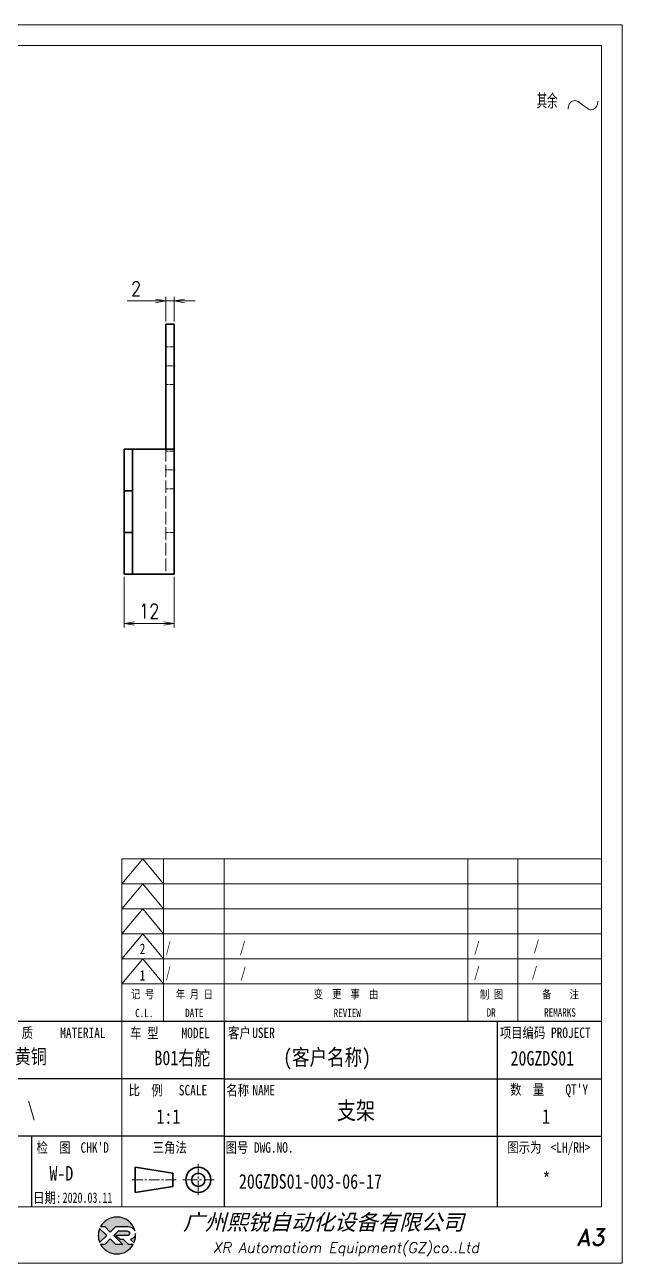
# Model space of a CAD drawing. Header units: inches. Extents: x 269 to 10986, y 1043 to 4337.
# Drawn here: x 9585.1 to 9728.4, y 2402.5 to 2699.5 of the extents above; entities that cross this region are included whole.
import ezdxf
from ezdxf.enums import TextEntityAlignment as Align

# ---------------------------------------------------------------- set-up
doc = ezdxf.new("R2010")
doc.units = ezdxf.units.IN
doc.header["$MEASUREMENT"] = 0
for name, pattern in [('AM_ISO02W050x2', [3.75, 3, -0.75]), ('AM_ISO08W050x2', [9, 6, -0.75, 1.5, -0.75]), ('CENTER', [2, 1.25, -0.25, 0.25, -0.25]), ('DOT2', [0.125, 0, -0.125])]:
    doc.linetypes.add(name, pattern=pattern)
for name, color, linetype in [('DIM', 3, 'Continuous'), ('layer 1', 7, 'Continuous'), ('图\\M+19E79\\M+195B6\\M+18E9A', 7, 'Continuous'), ('图号', 7, 'Continuous'), ('图名', 7, 'Continuous'), ('数量', 7, 'Continuous'), ('材质', 7, 'Continuous'), ('表面处理', 7, 'Continuous'), ('车型', 7, 'Continuous')]:
    doc.layers.add(name, color=color, linetype=linetype)
for name, color, linetype, lineweight in [('中心线', 2, 'AM_ISO08W050x2', 18), ('图框', 7, 'Continuous', 18), ('标注线', 3, 'Continuous', 18), ('粗实线', 7, 'Continuous', 35), ('虚线', 1, 'AM_ISO02W050x2', 18)]:
    doc.layers.add(name, color=color, linetype=linetype, lineweight=lineweight)
doc.layers.add('打印', color=7, linetype='Continuous', lineweight=15, plot=False)
doc.layers.add('打印-禁用', color=7, linetype='Continuous', lineweight=15, plot=False)
doc.styles.add('DIM', font='romans.shx', dxfattribs={"width": 0.8, "bigfont": 'bigfont.shx'})
doc.styles.add('STYLE1', font='')
doc.styles.add('国标', font='simfang.ttf', dxfattribs={"width": 0.8})
doc.styles.add('机械长仿宋', font='gbenor.shx', dxfattribs={"height": 1, "bigfont": 'gbcbig.shx'})
doc.styles.add('标题\\M+18E9A', font='romand.shx', dxfattribs={"oblique": 10, "bigfont": 'bigfont.shx'})
doc.styles.get('STYLE1').set_extended_font_data('SimSun')
doc.dimstyles.new('XR 1-1$0', dxfattribs={"dimtxt": 3.5, "dimasz": 2.5, "dimexe": 1, "dimexo": 0.625, "dimgap": 1.2, "dimtad": 1, "dimzin": 9, "dimdsep": 46, "dimtxsty": 'DIM', "dimblk": 'OPEN', "dimcen": 0, "dimclrd": 8, "dimclre": 8, "dimclrt": 2, "dimazin": 2, "dimtfac": 0.5, "dimtmove": 0, "dimatfit": 3, "dimldrblk": 'OPEN', "dimfxl": 0, "dimtolj": 2, "dimlwd": 18, "dimlwe": 18, "dimarcsym": 0})

# ---------------------------------------------------------------- blocks, each defined once
blk = doc.blocks.new('XR')
at = {"true_color": 0xfc8000}
h = blk.add_hatch(color=30, dxfattribs=at)
h.set_gradient(color1=(252, 128, 0), rotation=240, one_color=1, tint=1, name='INVCURVED')
edge = h.paths.add_edge_path()
edge.add_spline(control_points=[(-434.18, -5928.47), (-433.9, -5928.74), (-433.63, -5929.01), (-433.63, -5929.01), (-433.63, -5929.01), (-433.63, -5929.01), (-433.36, -5928.74), (-433.09, -5928.47)], knot_values=[0.5625, 0.5625, 0.5625, 0.5625, 0.625, 0.625, 0.625, 0.625, 0.6875, 0.6875, 0.6875, 0.6875], degree=3, periodic=0)
edge.add_spline(control_points=[(-433.09, -5928.47), (-432.82, -5928.2), (-432.54, -5927.93), (-432.54, -5927.93), (-432.54, -5927.93), (-432.54, -5927.93), (-432.04, -5927.93), (-431.53, -5927.93)], knot_values=[0.4375, 0.4375, 0.4375, 0.4375, 0.5, 0.5, 0.5, 0.5, 0.5625, 0.5625, 0.5625, 0.5625], degree=3, periodic=0)
edge.add_spline(control_points=[(-431.53, -5927.93), (-431.03, -5927.93), (-430.52, -5927.93), (-430.52, -5927.93), (-430.52, -5927.93), (-430, -5927.93), (-429.43, -5927.96), (-429.01, -5928.33)], knot_values=[0.25, 0.25, 0.25, 0.25, 0.3125, 0.3125, 0.3125, 0.3125, 0.4375, 0.4375, 0.4375, 0.4375], degree=3, periodic=0)
edge.add_spline(control_points=[(-429.01, -5928.33), (-428.88, -5928.44), (-428.78, -5928.59), (-428.71, -5928.75)], knot_values=[0.125, 0.125, 0.125, 0.125, 0.25, 0.25, 0.25, 0.25], degree=3, periodic=0)
edge.add_spline(control_points=[(-428.71, -5928.75), (-429.13, -5927.18), (-430.58, -5926.02), (-432.31, -5926.02)], knot_values=[0, 0, 0, 0, 0.125, 0.125, 0.125, 0.125], degree=3, periodic=0)
edge.add_spline(control_points=[(-432.31, -5926.02), (-433.72, -5926.02), (-434.94, -5926.79), (-435.58, -5927.93)], knot_values=[0.875, 0.875, 0.875, 0.875, 1, 1, 1, 1], degree=3, periodic=0)
edge.add_spline(control_points=[(-435.58, -5927.93), (-435.58, -5927.93), (-434.72, -5927.93), (-434.72, -5927.93), (-434.72, -5927.93), (-434.72, -5927.93), (-434.45, -5928.2), (-434.18, -5928.47)], knot_values=[0.6875, 0.6875, 0.6875, 0.6875, 0.8125, 0.8125, 0.8125, 0.8125, 0.875, 0.875, 0.875, 0.875], degree=3, periodic=0)
edge = h.paths.add_edge_path()
edge.add_spline(control_points=[(-434.79, -5929.26), (-435.04, -5929.02), (-435.34, -5928.72), (-435.54, -5928.53)], knot_values=[0.562504, 0.562504, 0.562504, 0.562504, 0.656252, 0.656252, 0.656252, 0.656252], degree=3, periodic=0)
edge.add_spline(control_points=[(-435.54, -5928.53), (-435.67, -5928.4), (-435.76, -5928.31), (-435.76, -5928.31), (-435.76, -5928.31), (-435.94, -5928.74), (-436.03, -5929.21), (-436.03, -5929.71)], knot_values=[0.25, 0.25, 0.25, 0.25, 0.312504, 0.312504, 0.312504, 0.312504, 0.562504, 0.562504, 0.562504, 0.562504], degree=3, periodic=0)
edge.add_spline(control_points=[(-436.03, -5929.71), (-436.03, -5930.2), (-435.94, -5930.67), (-435.76, -5931.1), (-435.76, -5931.1), (-435.4, -5930.75), (-435.05, -5930.4)], knot_values=[0.874998, 0.874998, 0.874998, 0.874998, 1.124998, 1.124998, 1.124998, 1.25, 1.25, 1.25, 1.25], degree=3, periodic=0)
edge.add_spline(control_points=[(-435.05, -5930.4), (-434.7, -5930.05), (-434.34, -5929.71), (-434.34, -5929.71), (-434.34, -5929.71), (-434.34, -5929.71), (-434.34, -5929.71), (-434.34, -5929.71)], knot_values=[0.749878, 0.749878, 0.749878, 0.749878, 0.874875, 0.874875, 0.874875, 0.874875, 0.874998, 0.874998, 0.874998, 0.874998], degree=3, periodic=0)
edge.add_spline(control_points=[(-434.34, -5929.71), (-434.34, -5929.71), (-434.34, -5929.71), (-434.34, -5929.71)], knot_values=[0.749634, 0.749634, 0.749634, 0.749634, 0.749817, 0.749817, 0.749817, 0.749817], degree=3, periodic=0)
edge.add_spline(control_points=[(-434.35, -5929.7), (-434.35, -5929.7), (-434.35, -5929.7), (-434.35, -5929.7)], knot_values=[0.738281, 0.738281, 0.738281, 0.738281, 0.742188, 0.742188, 0.742188, 0.742188], degree=3, periodic=0)
edge.add_spline(control_points=[(-434.35, -5929.7), (-434.36, -5929.69), (-434.37, -5929.68), (-434.38, -5929.67)], knot_values=[0.726563, 0.726563, 0.726563, 0.726563, 0.738281, 0.738281, 0.738281, 0.738281], degree=3, periodic=0)
edge.add_spline(control_points=[(-434.38, -5929.67), (-434.38, -5929.66), (-434.39, -5929.65), (-434.4, -5929.65)], knot_values=[0.718751, 0.718751, 0.718751, 0.718751, 0.726563, 0.726563, 0.726563, 0.726563], degree=3, periodic=0)
edge.add_spline(control_points=[(-434.4, -5929.65), (-434.42, -5929.63), (-434.45, -5929.6), (-434.47, -5929.58)], knot_values=[0.703126, 0.703126, 0.703126, 0.703126, 0.718751, 0.718751, 0.718751, 0.718751], degree=3, periodic=0)
edge.add_spline(control_points=[(-434.47, -5929.58), (-434.5, -5929.55), (-434.53, -5929.52), (-434.56, -5929.49)], knot_values=[0.687501, 0.687501, 0.687501, 0.687501, 0.703126, 0.703126, 0.703126, 0.703126], degree=3, periodic=0)
edge.add_spline(control_points=[(-434.56, -5929.49), (-434.63, -5929.42), (-434.71, -5929.35), (-434.79, -5929.26)], knot_values=[0.656252, 0.656252, 0.656252, 0.656252, 0.687501, 0.687501, 0.687501, 0.687501], degree=3, periodic=0)
at = {"true_color": 0x0348ff}
h = blk.add_hatch(color=160, dxfattribs=at)
h.set_gradient(color1=(3, 72, 255), color2=(0, 41, 153), one_color=1, tint=0.3, name='HEMISPHERICAL')
edge = h.paths.add_edge_path()
edge.add_spline(control_points=[(-432.54, -5929.67), (-432.26, -5929.95), (-431.94, -5930.23), (-431.66, -5930.51), (-431.66, -5930.51), (-431.66, -5930.51), (-431.66, -5930.51), (-431.66, -5930.51)], knot_values=[0.736842, 0.736842, 0.736842, 0.736842, 0.789474, 0.789474, 0.789474, 0.789474, 0.802633, 0.802633, 0.802633, 0.802633], degree=3, periodic=0)
edge.add_spline(control_points=[(-431.66, -5930.51), (-431.65, -5930.51), (-431.65, -5930.52), (-431.65, -5930.52)], knot_values=[0.802633, 0.802633, 0.802633, 0.802633, 0.815791, 0.815791, 0.815791, 0.815791], degree=3, periodic=0)
edge.add_spline(control_points=[(-431.65, -5930.52), (-431.64, -5930.53), (-431.64, -5930.53), (-431.64, -5930.53)], knot_values=[0.815791, 0.815791, 0.815791, 0.815791, 0.82237, 0.82237, 0.82237, 0.82237], degree=3, periodic=0)
edge.add_spline(control_points=[(-431.64, -5930.53), (-431.64, -5930.53), (-431.64, -5930.53), (-431.63, -5930.54)], knot_values=[0.82237, 0.82237, 0.82237, 0.82237, 0.828949, 0.828949, 0.828949, 0.828949], degree=3, periodic=0)
edge.add_spline(control_points=[(-431.63, -5930.54), (-431.63, -5930.54), (-431.63, -5930.54), (-431.63, -5930.54), (-431.63, -5930.54), (-431.63, -5930.54), (-431.59, -5930.54), (-431.52, -5930.54)], knot_values=[0.841901, 0.841901, 0.841901, 0.841901, 0.842105, 0.842105, 0.842105, 0.842105, 0.855264, 0.855264, 0.855264, 0.855264], degree=3, periodic=0)
edge.add_spline(control_points=[(-431.52, -5930.54), (-431.46, -5930.54), (-431.38, -5930.54), (-431.3, -5930.54)], knot_values=[0.855264, 0.855264, 0.855264, 0.855264, 0.868422, 0.868422, 0.868422, 0.868422], degree=3, periodic=0)
edge.add_spline(control_points=[(-431.3, -5930.54), (-431.26, -5930.54), (-431.22, -5930.54), (-431.18, -5930.54)], knot_values=[0.868422, 0.868422, 0.868422, 0.868422, 0.875, 0.875, 0.875, 0.875], degree=3, periodic=0)
edge.add_spline(control_points=[(-431.18, -5930.54), (-431.14, -5930.54), (-431.1, -5930.54), (-431.07, -5930.54)], knot_values=[0.875, 0.875, 0.875, 0.875, 0.881579, 0.881579, 0.881579, 0.881579], degree=3, periodic=0)
edge.add_spline(control_points=[(-431.07, -5930.54), (-431.05, -5930.54), (-431.04, -5930.54), (-431.03, -5930.54)], knot_values=[0.881579, 0.881579, 0.881579, 0.881579, 0.884869, 0.884869, 0.884869, 0.884869], degree=3, periodic=0)
edge.add_spline(control_points=[(-431.03, -5930.54), (-431.02, -5930.54), (-431, -5930.54), (-431, -5930.54)], knot_values=[0.884869, 0.884869, 0.884869, 0.884869, 0.888158, 0.888158, 0.888158, 0.888158], degree=3, periodic=0)
edge.add_spline(control_points=[(-431, -5930.54), (-430.99, -5930.54), (-430.99, -5930.54), (-430.98, -5930.54)], knot_values=[0.888158, 0.888158, 0.888158, 0.888158, 0.889803, 0.889803, 0.889803, 0.889803], degree=3, periodic=0)
edge.add_spline(control_points=[(-430.98, -5930.54), (-430.98, -5930.54), (-430.98, -5930.54), (-430.97, -5930.54)], knot_values=[0.889803, 0.889803, 0.889803, 0.889803, 0.891447, 0.891447, 0.891447, 0.891447], degree=3, periodic=0)
edge.add_spline(control_points=[(-430.97, -5930.54), (-430.97, -5930.54), (-430.97, -5930.54), (-430.97, -5930.54)], knot_values=[0.891447, 0.891447, 0.891447, 0.891447, 0.89227, 0.89227, 0.89227, 0.89227], degree=3, periodic=0)
edge.add_spline(control_points=[(-430.97, -5930.54), (-430.97, -5930.54), (-430.97, -5930.54), (-430.97, -5930.54)], knot_values=[0.89227, 0.89227, 0.89227, 0.89227, 0.893092, 0.893092, 0.893092, 0.893092], degree=3, periodic=0)
edge.add_spline(control_points=[(-430.97, -5930.54), (-430.97, -5930.54), (-430.97, -5930.54), (-430.97, -5930.54)], knot_values=[0.893092, 0.893092, 0.893092, 0.893092, 0.893503, 0.893503, 0.893503, 0.893503], degree=3, periodic=0)
edge.add_spline(control_points=[(-430.97, -5930.54), (-430.97, -5930.54), (-430.97, -5930.54), (-430.97, -5930.54)], knot_values=[0.893503, 0.893503, 0.893503, 0.893503, 0.893914, 0.893914, 0.893914, 0.893914], degree=3, periodic=0)
edge.add_spline(control_points=[(-430.97, -5930.54), (-430.97, -5930.54), (-430.97, -5930.54), (-430.97, -5930.54)], knot_values=[0.893914, 0.893914, 0.893914, 0.893914, 0.89412, 0.89412, 0.89412, 0.89412], degree=3, periodic=0)
edge.add_spline(control_points=[(-430.97, -5930.54), (-430.97, -5930.54), (-430.97, -5930.54), (-430.97, -5930.54)], knot_values=[0.89412, 0.89412, 0.89412, 0.89412, 0.894326, 0.894326, 0.894326, 0.894326], degree=3, periodic=0)
edge.add_spline(control_points=[(-430.97, -5930.54), (-430.97, -5930.54), (-430.97, -5930.54), (-430.97, -5930.54)], knot_values=[0.894428, 0.894428, 0.894428, 0.894428, 0.894531, 0.894531, 0.894531, 0.894531], degree=3, periodic=0)
edge.add_spline(control_points=[(-430.97, -5930.54), (-430.97, -5930.54), (-430.97, -5930.54), (-430.97, -5930.54)], knot_values=[0.894531, 0.894531, 0.894531, 0.894531, 0.894583, 0.894583, 0.894583, 0.894583], degree=3, periodic=0)
edge.add_spline(control_points=[(-430.97, -5930.54), (-430.97, -5930.54), (-430.97, -5930.54), (-430.97, -5930.54), (-430.97, -5930.54), (-430.97, -5930.54), (-430.73, -5930.78), (-430.49, -5931.01)], knot_values=[0.894685, 0.894685, 0.894685, 0.894685, 0.894737, 0.894737, 0.894737, 0.894737, 0.921052, 0.921052, 0.921052, 0.921052], degree=3, periodic=0)
edge.add_spline(control_points=[(-430.49, -5931.01), (-430.26, -5931.24), (-430.02, -5931.48), (-430.02, -5931.48)], knot_values=[0.921052, 0.921052, 0.921052, 0.921052, 0.947368, 0.947368, 0.947368, 0.947368], degree=3, periodic=0)
edge.add_spline(control_points=[(-430.02, -5931.48), (-430.02, -5931.48), (-430.02, -5931.48), (-430.02, -5931.48)], knot_values=[0.947522, 0.947522, 0.947522, 0.947522, 0.947573, 0.947573, 0.947573, 0.947573], degree=3, periodic=0)
edge.add_spline(control_points=[(-430.02, -5931.48), (-430.02, -5931.48), (-430.02, -5931.48), (-430.02, -5931.48)], knot_values=[0.947573, 0.947573, 0.947573, 0.947573, 0.947676, 0.947676, 0.947676, 0.947676], degree=3, periodic=0)
edge.add_spline(control_points=[(-430.02, -5931.48), (-430.02, -5931.48), (-430.02, -5931.48), (-430.02, -5931.48)], knot_values=[0.947676, 0.947676, 0.947676, 0.947676, 0.947779, 0.947779, 0.947779, 0.947779], degree=3, periodic=0)
edge.add_spline(control_points=[(-430.02, -5931.48), (-430.02, -5931.48), (-430.02, -5931.48), (-430.02, -5931.48)], knot_values=[0.947779, 0.947779, 0.947779, 0.947779, 0.947984, 0.947984, 0.947984, 0.947984], degree=3, periodic=0)
edge.add_spline(control_points=[(-430.02, -5931.48), (-430.02, -5931.48), (-430.02, -5931.48), (-430.02, -5931.48)], knot_values=[0.947984, 0.947984, 0.947984, 0.947984, 0.94819, 0.94819, 0.94819, 0.94819], degree=3, periodic=0)
edge.add_spline(control_points=[(-430.02, -5931.48), (-430.02, -5931.48), (-430.02, -5931.48), (-430.02, -5931.48)], knot_values=[0.94819, 0.94819, 0.94819, 0.94819, 0.948601, 0.948601, 0.948601, 0.948601], degree=3, periodic=0)
edge.add_spline(control_points=[(-430.02, -5931.48), (-430.02, -5931.48), (-430.02, -5931.48), (-430.02, -5931.48)], knot_values=[0.948601, 0.948601, 0.948601, 0.948601, 0.949012, 0.949012, 0.949012, 0.949012], degree=3, periodic=0)
edge.add_spline(control_points=[(-430.02, -5931.48), (-430.02, -5931.48), (-430.01, -5931.48), (-430.01, -5931.48)], knot_values=[0.949012, 0.949012, 0.949012, 0.949012, 0.949834, 0.949834, 0.949834, 0.949834], degree=3, periodic=0)
edge.add_spline(control_points=[(-430.01, -5931.48), (-430.01, -5931.48), (-430.01, -5931.48), (-430.01, -5931.48)], knot_values=[0.949834, 0.949834, 0.949834, 0.949834, 0.950657, 0.950657, 0.950657, 0.950657], degree=3, periodic=0)
edge.add_spline(control_points=[(-430.01, -5931.48), (-430.01, -5931.48), (-430, -5931.48), (-430, -5931.48)], knot_values=[0.950657, 0.950657, 0.950657, 0.950657, 0.952301, 0.952301, 0.952301, 0.952301], degree=3, periodic=0)
edge.add_spline(control_points=[(-430, -5931.48), (-429.99, -5931.48), (-429.98, -5931.48), (-429.98, -5931.48)], knot_values=[0.952301, 0.952301, 0.952301, 0.952301, 0.953946, 0.953946, 0.953946, 0.953946], degree=3, periodic=0)
edge.add_spline(control_points=[(-429.98, -5931.48), (-429.96, -5931.48), (-429.95, -5931.48), (-429.93, -5931.48)], knot_values=[0.953946, 0.953946, 0.953946, 0.953946, 0.957236, 0.957236, 0.957236, 0.957236], degree=3, periodic=0)
edge.add_spline(control_points=[(-429.93, -5931.48), (-429.91, -5931.48), (-429.89, -5931.48), (-429.87, -5931.48)], knot_values=[0.957236, 0.957236, 0.957236, 0.957236, 0.960525, 0.960525, 0.960525, 0.960525], degree=3, periodic=0)
edge.add_spline(control_points=[(-429.87, -5931.48), (-429.82, -5931.48), (-429.77, -5931.48), (-429.71, -5931.48)], knot_values=[0.960525, 0.960525, 0.960525, 0.960525, 0.967104, 0.967104, 0.967104, 0.967104], degree=3, periodic=0)
edge.add_spline(control_points=[(-429.71, -5931.48), (-429.65, -5931.48), (-429.59, -5931.48), (-429.53, -5931.48)], knot_values=[0.967104, 0.967104, 0.967104, 0.967104, 0.973683, 0.973683, 0.973683, 0.973683], degree=3, periodic=0)
edge.add_spline(control_points=[(-429.53, -5931.48), (-429.41, -5931.48), (-429.29, -5931.48), (-429.19, -5931.48)], knot_values=[0.973683, 0.973683, 0.973683, 0.973683, 0.98684, 0.98684, 0.98684, 0.98684], degree=3, periodic=0)
edge.add_spline(control_points=[(-429.19, -5931.48), (-429.1, -5931.48), (-429.04, -5931.48), (-429.04, -5931.48), (-429.67, -5932.62), (-430.9, -5933.39), (-432.31, -5933.39)], knot_values=[0.98684, 0.98684, 0.98684, 0.98684, 1, 1, 1, 1.052632, 1.052632, 1.052632, 1.052632], degree=3, periodic=0)
edge.add_spline(control_points=[(-432.31, -5933.39), (-433.72, -5933.39), (-434.94, -5932.62), (-435.58, -5931.48), (-435.58, -5931.48), (-435.58, -5931.48), (-435.36, -5931.48), (-435.15, -5931.48)], knot_values=[0.052632, 0.052632, 0.052632, 0.052632, 0.105263, 0.105263, 0.105263, 0.105263, 0.131579, 0.131579, 0.131579, 0.131579], degree=3, periodic=0)
edge.add_spline(control_points=[(-435.15, -5931.48), (-434.93, -5931.48), (-434.72, -5931.48), (-434.72, -5931.48), (-434.72, -5931.48), (-434.72, -5931.48), (-434.45, -5931.21), (-434.18, -5930.94)], knot_values=[0.131579, 0.131579, 0.131579, 0.131579, 0.157895, 0.157895, 0.157895, 0.157895, 0.184211, 0.184211, 0.184211, 0.184211], degree=3, periodic=0)
edge.add_spline(control_points=[(-434.18, -5930.94), (-433.9, -5930.67), (-433.63, -5930.4), (-433.63, -5930.4), (-433.63, -5930.4), (-433.63, -5930.4), (-433.36, -5930.67), (-433.09, -5930.94)], knot_values=[0.184211, 0.184211, 0.184211, 0.184211, 0.210526, 0.210526, 0.210526, 0.210526, 0.236842, 0.236842, 0.236842, 0.236842], degree=3, periodic=0)
edge.add_spline(control_points=[(-433.09, -5930.94), (-432.82, -5931.21), (-432.54, -5931.48), (-432.54, -5931.48), (-432.54, -5931.48), (-432.54, -5931.48), (-432.19, -5931.48), (-431.83, -5931.48)], knot_values=[0.236842, 0.236842, 0.236842, 0.236842, 0.263158, 0.263158, 0.263158, 0.263158, 0.289474, 0.289474, 0.289474, 0.289474], degree=3, periodic=0)
edge.add_spline(control_points=[(-431.83, -5931.48), (-431.48, -5931.48), (-431.12, -5931.48), (-431.12, -5931.48), (-431.12, -5931.48), (-431.12, -5931.48), (-431.57, -5931.03), (-432.02, -5930.59)], knot_values=[0.289474, 0.289474, 0.289474, 0.289474, 0.315789, 0.315789, 0.315789, 0.315789, 0.342105, 0.342105, 0.342105, 0.342105], degree=3, periodic=0)
edge.add_spline(control_points=[(-432.02, -5930.59), (-432.47, -5930.15), (-432.92, -5929.71), (-432.92, -5929.71), (-432.92, -5929.71), (-432.92, -5929.71), (-432.71, -5929.5), (-432.5, -5929.29)], knot_values=[0.342105, 0.342105, 0.342105, 0.342105, 0.368421, 0.368421, 0.368421, 0.368421, 0.394737, 0.394737, 0.394737, 0.394737], degree=3, periodic=0)
edge.add_spline(control_points=[(-432.5, -5929.29), (-432.3, -5929.09), (-432.09, -5928.88), (-432.09, -5928.88)], knot_values=[0.394737, 0.394737, 0.394737, 0.394737, 0.421053, 0.421053, 0.421053, 0.421053], degree=3, periodic=0)
edge.add_spline(control_points=[(-432.09, -5928.88), (-432.09, -5928.88), (-432.06, -5928.86), (-432.06, -5928.86)], knot_values=[0.421053, 0.421053, 0.421053, 0.421053, 0.473684, 0.473684, 0.473684, 0.473684], degree=3, periodic=0)
edge.add_spline(control_points=[(-432.06, -5928.86), (-432.06, -5928.86), (-432.06, -5928.86), (-432.06, -5928.86), (-432.06, -5928.86), (-432.06, -5928.86), (-430.4, -5928.86), (-430.26, -5928.86)], knot_values=[0.473684, 0.473684, 0.473684, 0.473684, 0.473684, 0.473684, 0.473684, 0.473684, 0.526316, 0.526316, 0.526316, 0.526316], degree=3, periodic=0)
edge.add_spline(control_points=[(-430.26, -5928.86), (-429.54, -5928.86), (-429.62, -5929.4), (-429.83, -5929.55)], knot_values=[0.526316, 0.526316, 0.526316, 0.526316, 0.578947, 0.578947, 0.578947, 0.578947], degree=3, periodic=0)
edge.add_spline(control_points=[(-429.83, -5929.55), (-429.94, -5929.62), (-430.08, -5929.65), (-430.26, -5929.65), (-430.26, -5929.65), (-430.26, -5929.65), (-430.48, -5929.65), (-430.71, -5929.66)], knot_values=[0.578947, 0.578947, 0.578947, 0.578947, 0.631579, 0.631579, 0.631579, 0.631579, 0.657895, 0.657895, 0.657895, 0.657895], degree=3, periodic=0)
edge.add_spline(control_points=[(-430.71, -5929.66), (-430.93, -5929.66), (-431.15, -5929.67), (-431.15, -5929.67), (-431.15, -5929.67), (-431.15, -5929.67), (-432.54, -5929.67), (-432.54, -5929.67)], knot_values=[0.657895, 0.657895, 0.657895, 0.657895, 0.684211, 0.684211, 0.684211, 0.684211, 0.736842, 0.736842, 0.736842, 0.736842], degree=3, periodic=0)
edge = h.paths.add_edge_path()
edge.add_spline(control_points=[(-428.6, -5929.32), (-428.61, -5929.67), (-428.76, -5930), (-429.06, -5930.22)], knot_values=[0.8, 0.8, 0.8, 0.8, 1, 1, 1, 1], degree=3, periodic=0)
edge.add_spline(control_points=[(-429.06, -5930.22), (-429.22, -5930.34), (-429.41, -5930.43), (-429.61, -5930.48)], knot_values=[0.6, 0.6, 0.6, 0.6, 0.8, 0.8, 0.8, 0.8], degree=3, periodic=0)
edge.add_spline(control_points=[(-429.61, -5930.48), (-429.61, -5930.48), (-428.9, -5931.19), (-428.9, -5931.19), (-428.9, -5931.19), (-428.69, -5930.73), (-428.58, -5930.23), (-428.58, -5929.71)], knot_values=[0.2, 0.2, 0.2, 0.2, 0.4, 0.4, 0.4, 0.4, 0.6, 0.6, 0.6, 0.6], degree=3, periodic=0)
edge.add_spline(control_points=[(-428.58, -5929.71), (-428.58, -5929.58), (-428.59, -5929.45), (-428.6, -5929.32)], knot_values=[0, 0, 0, 0, 0.2, 0.2, 0.2, 0.2], degree=3, periodic=0)
at = {"layer": 'layer 1', "color": 30}
for points, knots in [([(-432.31, -5926.02), (-430.58, -5926.02), (-429.13, -5927.18), (-428.71, -5928.75), (-428.71, -5928.75), (-428.78, -5928.59), (-428.88, -5928.44), (-429.01, -5928.33), (-429.01, -5928.33), (-429.43, -5927.96), (-430, -5927.93), (-430.52, -5927.93), (-430.52, -5927.93), (-430.52, -5927.93), (-432.54, -5927.93), (-432.54, -5927.93), (-432.54, -5927.93), (-432.54, -5927.93), (-433.63, -5929.01), (-433.63, -5929.01), (-433.63, -5929.01), (-433.63, -5929.01), (-434.72, -5927.93), (-434.72, -5927.93), (-434.72, -5927.93), (-434.72, -5927.93), (-435.58, -5927.93), (-435.58, -5927.93), (-435.58, -5927.93), (-434.94, -5926.79), (-433.72, -5926.02), (-432.31, -5926.02)], [0, 0, 0, 0, 0.125, 0.125, 0.125, 0.125, 0.25, 0.25, 0.25, 0.25, 0.375, 0.375, 0.375, 0.375, 0.5, 0.5, 0.5, 0.5, 0.625, 0.625, 0.625, 0.625, 0.75, 0.75, 0.75, 0.75, 0.875, 0.875, 0.875, 0.875, 1, 1, 1, 1]), ([(-435.76, -5931.1), (-435.94, -5930.67), (-436.03, -5930.2), (-436.03, -5929.71), (-436.03, -5929.71), (-436.03, -5929.21), (-435.94, -5928.74), (-435.76, -5928.31), (-435.76, -5928.31), (-435.76, -5928.31), (-434.34, -5929.71), (-434.34, -5929.71), (-434.34, -5929.71), (-434.34, -5929.71), (-435.76, -5931.1), (-435.76, -5931.1)], [0, 0, 0, 0, 0.25, 0.25, 0.25, 0.25, 0.5, 0.5, 0.5, 0.5, 0.75, 0.75, 0.75, 0.75, 1, 1, 1, 1])]:
    blk.add_open_spline(points, degree=3, knots=knots, dxfattribs=at)
at = {"layer": 'layer 1', "color": 154}
for points, knots in [([(-429.04, -5931.48), (-429.67, -5932.62), (-430.9, -5933.39), (-432.31, -5933.39), (-432.31, -5933.39), (-433.72, -5933.39), (-434.94, -5932.62), (-435.58, -5931.48), (-435.58, -5931.48), (-435.58, -5931.48), (-434.72, -5931.48), (-434.72, -5931.48), (-434.72, -5931.48), (-434.72, -5931.48), (-433.63, -5930.4), (-433.63, -5930.4), (-433.63, -5930.4), (-433.63, -5930.4), (-432.54, -5931.48), (-432.54, -5931.48), (-432.54, -5931.48), (-432.54, -5931.48), (-431.12, -5931.48), (-431.12, -5931.48), (-431.12, -5931.48), (-431.12, -5931.48), (-432.92, -5929.71), (-432.92, -5929.71), (-432.92, -5929.71), (-432.92, -5929.71), (-432.09, -5928.88), (-432.09, -5928.88), (-432.09, -5928.88), (-432.09, -5928.88), (-432.06, -5928.86), (-432.06, -5928.86), (-432.06, -5928.86), (-432.06, -5928.86), (-430.4, -5928.86), (-430.26, -5928.86), (-430.26, -5928.86), (-429.54, -5928.86), (-429.62, -5929.4), (-429.83, -5929.55), (-429.83, -5929.55), (-429.94, -5929.62), (-430.08, -5929.65), (-430.26, -5929.65), (-430.26, -5929.65), (-430.26, -5929.65), (-431.15, -5929.67), (-431.15, -5929.67), (-431.15, -5929.67), (-431.15, -5929.67), (-432.54, -5929.67), (-432.54, -5929.67), (-432.54, -5929.67), (-432.26, -5929.95), (-431.94, -5930.23), (-431.66, -5930.51), (-431.66, -5930.51), (-431.66, -5930.51), (-431.63, -5930.54), (-431.63, -5930.54), (-431.63, -5930.54), (-431.63, -5930.54), (-430.97, -5930.54), (-430.97, -5930.54), (-430.97, -5930.54), (-430.97, -5930.54), (-430.02, -5931.48), (-430.02, -5931.48), (-430.02, -5931.48), (-430.02, -5931.48), (-429.04, -5931.48), (-429.04, -5931.48)], [0, 0, 0, 0, 0.052632, 0.052632, 0.052632, 0.052632, 0.105263, 0.105263, 0.105263, 0.105263, 0.157895, 0.157895, 0.157895, 0.157895, 0.210526, 0.210526, 0.210526, 0.210526, 0.263158, 0.263158, 0.263158, 0.263158, 0.315789, 0.315789, 0.315789, 0.315789, 0.368421, 0.368421, 0.368421, 0.368421, 0.421053, 0.421053, 0.421053, 0.421053, 0.473684, 0.473684, 0.473684, 0.473684, 0.526316, 0.526316, 0.526316, 0.526316, 0.578947, 0.578947, 0.578947, 0.578947, 0.631579, 0.631579, 0.631579, 0.631579, 0.684211, 0.684211, 0.684211, 0.684211, 0.736842, 0.736842, 0.736842, 0.736842, 0.789474, 0.789474, 0.789474, 0.789474, 0.842105, 0.842105, 0.842105, 0.842105, 0.894737, 0.894737, 0.894737, 0.894737, 0.947368, 0.947368, 0.947368, 0.947368, 1, 1, 1, 1]), ([(-428.6, -5929.32), (-428.59, -5929.45), (-428.58, -5929.58), (-428.58, -5929.71), (-428.58, -5929.71), (-428.58, -5930.23), (-428.69, -5930.73), (-428.9, -5931.19), (-428.9, -5931.19), (-428.9, -5931.19), (-429.61, -5930.48), (-429.61, -5930.48), (-429.61, -5930.48), (-429.41, -5930.43), (-429.22, -5930.34), (-429.06, -5930.22), (-429.06, -5930.22), (-428.76, -5930), (-428.61, -5929.67), (-428.6, -5929.32)], [0, 0, 0, 0, 0.2, 0.2, 0.2, 0.2, 0.4, 0.4, 0.4, 0.4, 0.6, 0.6, 0.6, 0.6, 0.8, 0.8, 0.8, 0.8, 1, 1, 1, 1])]:
    blk.add_open_spline(points, degree=3, knots=knots, dxfattribs=at)
blk = doc.blocks.new('GZDEH零件A3图框V01版')
at = {"layer": '中心线', "color": 1, "linetype": 'CENTER', "lineweight": 5, "ltscale": 2}
for p, q in [((3175.82, -1822.66), (3175.82, -1830.26)), ((3170.49, -1826.46), (3159.89, -1826.46)), ((3179.62, -1826.46), (3172.02, -1826.46))]:
    blk.add_line(p, q, dxfattribs=at)
at = {"layer": '图\\M+19E79\\M+195B6\\M+18E9A', "color": 7}
blk.add_line((3272.49, -1788.46), (3092.49, -1788.46), dxfattribs=at)
at = {"layer": '图\\M+19E79\\M+195B6\\M+18E9A', "color": 9}
for p, q in [((3272.49, -1788.46), (3092.49, -1788.46)), ((3181.99, -1788.46), (3181.99, -1832.96)), ((3247.49, -1788.46), (3247.49, -1832.96)), ((3181.99, -1802.21), (3092.49, -1802.21)), ((3181.99, -1802.21), (3272.49, -1802.21)), ((3181.99, -1815.96), (3092.49, -1815.96)), ((3135.83, -1815.96), (3135.83, -1832.96)), ((3135.83, -1815.96), (3135.83, -1832.96)), ((3181.99, -1815.96), (3272.49, -1815.96))]:
    blk.add_line(p, q, dxfattribs=at)
at = {"layer": '图框', "linetype": 'Continuous'}
for p, q in [((3272.49, -1554.46), (2882.49, -1554.46)), ((3272.49, -1832.96), (3272.49, -1554.46)), ((3157.49, -1749.46), (3272.49, -1749.46)), ((3157.49, -1832.96), (3157.49, -1749.46)), ((2882.49, -1832.96), (3272.49, -1832.96))]:
    blk.add_line(p, q, dxfattribs=at)
at = {"layer": '图框', "color": 9}
for p, q in [((3157.49, -1755.46), (3162.49, -1749.46)), ((3162.49, -1749.46), (3167.49, -1755.46)), ((3167.49, -1788.46), (3167.49, -1749.46)), ((3240.49, -1788.46), (3240.49, -1749.46)), ((3252.49, -1749.46), (3252.49, -1788.46)), ((3157.49, -1755.46), (3272.49, -1755.46)), ((3157.49, -1761.46), (3162.49, -1755.46)), ((3162.49, -1755.46), (3167.49, -1761.46)), ((3157.49, -1761.46), (3272.49, -1761.46)), ((3157.49, -1767.46), (3162.49, -1761.46)), ((3162.49, -1761.46), (3167.49, -1767.46)), ((3157.49, -1767.46), (3272.49, -1767.46)), ((3157.49, -1773.46), (3162.49, -1767.46)), ((3162.49, -1767.46), (3167.49, -1773.46)), ((3157.49, -1773.46), (3272.49, -1773.46)), ((3157.49, -1779.46), (3162.49, -1773.46)), ((3162.49, -1773.46), (3167.49, -1779.46)), ((3157.49, -1779.46), (3272.49, -1779.46))]:
    blk.add_line(p, q, dxfattribs=at)
at = {"layer": '图框', "color": 9, "linetype": 'Continuous'}
blk.add_line((3181.99, -1749.46), (3181.99, -1832.96), dxfattribs=at)
at = {"layer": '图框', "color": 2, "linetype": 'ByBlock', "lineweight": 35}
for p, q in [((3169.69, -1824.86), (3160.69, -1823.46)), ((3160.69, -1829.46), (3160.69, -1823.46)), ((3169.69, -1824.86), (3169.69, -1828.06)), ((3169.69, -1828.06), (3160.69, -1829.46))]:
    blk.add_line(p, q, dxfattribs=at)
for radius in [3, 1.6]:
    blk.add_circle((3175.82, -1826.46), radius, dxfattribs=at)
at = {"layer": '打印-禁用', "linetype": 'Continuous'}
for p, q in [((3277.49, -1549.46), (2857.49, -1549.46)), ((3277.49, -1846.46), (3277.49, -1549.46)), ((2857.49, -1846.46), (3277.49, -1846.46))]:
    blk.add_line(p, q, dxfattribs=at)
at = {"layer": 'DIM', "xscale": 1.199999999999818, "yscale": 1.199999999999818, "zscale": 1.199999999999818}
blk.add_blockref('XR', (3675.07, 5275.84), dxfattribs=at)
at = {"layer": '图\\M+19E79\\M+195B6\\M+18E9A', "color": 9, "style": '国标', "width": 0.8}
for s, p in [('材  质', (3128.04, -1792.46)), ('项目编码 PROJECT', (3248.13, -1792.43)), ('比  例\u3000', (3159.1, -1806.21)), ('SCALE', (3171.15, -1806.21)), ('名称\u3000', (3182.54, -1806.21)), ('NAME', (3188.8, -1806.21)), ('数  量', (3250.61, -1806.05)), ("QT'Y ", (3263.86, -1806.05)), ("CHK'D", (3147.58, -1819.96)), ('三角法', (3164.9, -1819.96)), ('图号', (3182.36, -1819.96)), ('DWG.NO.', (3189.16, -1819.96)), ('图示为', (3249.94, -1819.93)), ('<LH/RH>', (3260.31, -1819.93))]:
    blk.add_text(s, height=2.5, dxfattribs=at).set_placement(p)
for s, p in [('MATERIAL', (3148.14, -1792.46)), ('客户', (3185.68, -1792.46)), ('USER', (3191.46, -1792.46)), ('检  图', (3141.11, -1819.96)), ('日期:', (3139.62, -1832))]:
    blk.add_text(s, height=2.5, dxfattribs=at).set_placement(p, align=Align.CENTER)
for s, p in [('车 型', (3162.87, -1791.2)), ('MODEL', (3175.2, -1791.24))]:
    blk.add_text(s, height=2.5, dxfattribs=at).set_placement(p, align=Align.MIDDLE)
at = {"layer": '图\\M+19E79\\M+195B6\\M+18E9A', "color": 7, "lineweight": -3, "style": 'STYLE1', "oblique": 15}
blk.add_text('广州熙锐自动化设备有限公司 ', height=3.8, dxfattribs=at).set_placement((3172.16, -1838.51))
at = {"layer": '图\\M+19E79\\M+195B6\\M+18E9A', "color": 7, "style": '标题\\M+18E9A', "oblique": 10}
for s, height, p in [('A3', 4, (3269.91, -1840.2)), ('XR Automatiom Equipment(GZ)co..Ltd', 2.5, (3211.26, -1842.9))]:
    blk.add_text(s, height=height, dxfattribs=at).set_placement(p, align=Align.MIDDLE)
at = {"layer": '图框', "color": 9, "style": '国标', "width": 0.8}
for s, p in [('记 号', (3162.47, -1782.94)), ('年 月 日', (3174.9, -1782.98)), ('变  更  事  由', (3211.24, -1782.93)), ('C.L.', (3162.86, -1787.45)), ('DATE', (3174.85, -1787.42)), ('REVIEW', (3211.55, -1787.45))]:
    blk.add_text(s, height=2, dxfattribs=at).set_placement(p, align=Align.CENTER)
for s, p in [('制 图', (3246.15, -1781.95)), ('备    注', (3262.68, -1781.92)), ('DR', (3246.06, -1786.34)), ('REMARKS', (3262.57, -1786.32))]:
    blk.add_text(s, height=2, dxfattribs=at).set_placement(p, align=Align.MIDDLE)
blk = doc.blocks.new('DEH A3')
at = {"layer": '图框'}
blk.add_blockref('GZDEH零件A3图框V01版', (-2857.49, 1846.46), dxfattribs=at)
blk = doc.blocks.new('其余不去材料')
at = {"layer": '标注线', "color": 2, "lineweight": 13}
for points in [[(0, 0.17), (0.01, 0.48), (0.07, 0.79), (0.16, 1.09), (0.28, 1.36), (0.44, 1.6), (0.62, 1.8), (0.82, 1.97), (1.04, 2.09), (1.26, 2.17), (1.49, 2.21), (1.72, 2.21), (1.94, 2.17), (2.37, 1.97), (2.41, 1.95)], [(2.41, 1.95), (3.55, 1.11), (4.7, 0.27)], [(4.7, 0.27), (4.91, 0.14), (5.14, 0.05), (5.37, 0), (5.6, 0), (5.82, 0.04), (6.04, 0.11), (6.45, 0.38), (6.79, 0.8), (7.02, 1.34), (7.11, 1.95), (7.11, 2.09)]]:
    blk.add_lwpolyline(points, dxfattribs=at)
at = {"layer": '标注线', "color": 7, "linetype": 'DOT2', "style": '机械长仿宋'}
blk.add_text('其余', height=3.5, dxfattribs=at).set_placement((-7.56, 0.3))
blk = doc.blocks.new('_Open')
at = {"color": 0, "linetype": 'ByBlock', "lineweight": -2}
for p, q in [((-1, 0.17), (0, 0)), ((-1, -0.17), (0, 0)), ((0, 0), (-1, 0))]:
    blk.add_line(p, q, dxfattribs=at)
blk = doc.blocks.new('*D528')
at = {"layer": 'Defpoints', "color": 0, "transparency": 16777216}
for p in [(9608.95, 2567.7), (9620.95, 2567.7), (9620.95, 2555.89)]:
    blk.add_point(p, dxfattribs=at)
at = {"layer": '标注线', "color": 8, "lineweight": 18, "transparency": 16777216}
for p, q in [((9608.95, 2567.08), (9608.95, 2554.89)), ((9620.95, 2567.08), (9620.95, 2554.89)), ((9611.45, 2555.89), (9618.45, 2555.89))]:
    blk.add_line(p, q, dxfattribs=at)
at = {"layer": '标注线', "color": 8, "lineweight": 18, "transparency": 16777216, "xscale": 2.5, "yscale": 2.5, "zscale": 2.5, "rotation": 180}
blk.add_blockref('_Open', (9608.95, 2555.89), dxfattribs=at)
at = {"layer": '标注线', "color": 8, "lineweight": 18, "transparency": 16777216, "xscale": 2.5, "yscale": 2.5, "zscale": 2.5}
blk.add_blockref('_Open', (9620.95, 2555.89), dxfattribs=at)
at = {"layer": '标注线', "color": 2, "transparency": 16777216, "insert": (9614.95, 2558.84), "char_height": 3.5, "attachment_point": 5, "style": 'DIM'}
blk.add_mtext('\\A2;12', dxfattribs=at)
blk = doc.blocks.new('*D529')
at = {"layer": 'Defpoints', "color": 0, "transparency": 16777216}
for p in [(9618.95, 2633.23), (9618.95, 2627.7), (9620.95, 2627.7)]:
    blk.add_point(p, dxfattribs=at)
at = {"layer": '标注线', "color": 8, "lineweight": 18, "transparency": 16777216}
for p, q in [((9616.45, 2633.23), (9609.69, 2633.23)), ((9618.95, 2628.33), (9618.95, 2634.23)), ((9620.95, 2633.23), (9618.95, 2633.23)), ((9620.95, 2628.33), (9620.95, 2634.23)), ((9623.45, 2633.23), (9625.95, 2633.23))]:
    blk.add_line(p, q, dxfattribs=at)
at = {"layer": '标注线', "color": 8, "lineweight": 18, "transparency": 16777216, "xscale": 2.5, "yscale": 2.5, "zscale": 2.5}
blk.add_blockref('_Open', (9618.95, 2633.23), dxfattribs=at)
at = {"layer": '标注线', "color": 8, "lineweight": 18, "transparency": 16777216, "xscale": 2.5, "yscale": 2.5, "zscale": 2.5, "rotation": 180}
blk.add_blockref('_Open', (9620.95, 2633.23), dxfattribs=at)
at = {"layer": '标注线', "color": 2, "transparency": 16777216, "insert": (9611.82, 2636.18), "char_height": 3.5, "attachment_point": 5, "style": 'DIM'}
blk.add_mtext('\\A2;2', dxfattribs=at)

msp = doc.modelspace()

# ---------------------------------------------------------------- linework, layer by layer
at = {"layer": '中心线', "ltscale": 0.060015}
for p, q in [((9621.155, 2617.704), (9618.754, 2617.704)), ((9621.155, 2592.704), (9618.754, 2592.704))]:
    msp.add_line(p, q, dxfattribs=at)
at = {"layer": '打印'}
msp.add_lwpolyline([(9308.401, 2699.472), (9728.401, 2699.472), (9728.401, 2402.472), (9308.401, 2402.472)], close=True, dxfattribs=at)
at = {"layer": '粗实线', "ltscale": 0.05}
for p, q in [((9620.955, 2627.704), (9618.955, 2627.704)), ((9610.955, 2597.704), (9608.955, 2597.704)), ((9610.955, 2587.704), (9608.955, 2587.704)), ((9608.955, 2577.704), (9610.955, 2577.704)), ((9608.955, 2567.704), (9610.955, 2567.704))]:
    msp.add_line(p, q, dxfattribs=at)
at = {"layer": '粗实线'}
for p, q in [((9618.955, 2597.704), (9618.955, 2627.704)), ((9620.955, 2597.704), (9620.955, 2627.704)), ((9620.955, 2597.704), (9620.955, 2567.704))]:
    msp.add_line(p, q, dxfattribs=at)
at = {"layer": '粗实线', "ltscale": 0.25}
for p, q in [((9608.955, 2587.704), (9608.955, 2597.704)), ((9610.955, 2597.704), (9610.955, 2587.704)), ((9608.955, 2587.704), (9608.955, 2577.704)), ((9610.955, 2587.704), (9610.955, 2577.704)), ((9608.955, 2567.704), (9608.955, 2577.704)), ((9610.955, 2577.704), (9610.955, 2567.704))]:
    msp.add_line(p, q, dxfattribs=at)
at = {"layer": '粗实线', "ltscale": 0.025}
for p, q in [((9611.955, 2597.704), (9610.955, 2597.704)), ((9610.955, 2567.704), (9611.955, 2567.704))]:
    msp.add_line(p, q, dxfattribs=at)
at = {"layer": '粗实线', "ltscale": 0.15}
for p, q in [((9611.955, 2597.704), (9617.955, 2597.704)), ((9611.955, 2567.704), (9617.955, 2567.704))]:
    msp.add_line(p, q, dxfattribs=at)
at = {"layer": '粗实线', "ltscale": 0.075}
for p, q in [((9620.955, 2597.704), (9617.955, 2597.704)), ((9617.955, 2567.704), (9620.955, 2567.704))]:
    msp.add_line(p, q, dxfattribs=at)
at = {"layer": '虚线', "ltscale": 0.05}
for p, q in [((9620.955, 2622.204), (9618.955, 2622.204)), ((9620.955, 2613.204), (9618.955, 2613.204)), ((9620.955, 2597.204), (9618.955, 2597.204)), ((9620.955, 2588.204), (9618.955, 2588.204)), ((9620.955, 2577.704), (9618.955, 2577.704))]:
    msp.add_line(p, q, dxfattribs=at)
at = {"layer": '虚线'}
msp.add_line((9618.955, 2597.704), (9618.955, 2567.704), dxfattribs=at)

# ---------------------------------------------------------------- block references
at = {"layer": '图框'}
msp.add_blockref('DEH A3', (9308.401, 2402.472), dxfattribs=at)
at = {"layer": '标注线'}
msp.add_blockref('其余不去材料', (9715.433, 2679.084), dxfattribs=at)

# ---------------------------------------------------------------- texts
at = {"layer": '图\\M+19E79\\M+195B6\\M+18E9A', "color": 3, "style": '国标'}
for s, height, width, p in [('/', 2.5, 0.8, (9707.146, 2477.414)), ('2', 2.5, 0.8, (9612.679, 2476.629)), ('/', 2.5, 0.705904, (9618.911, 2476.944)), ('/', 2.5, 0.8, (9636.646, 2476.944)), ('/', 2.5, 0.8, (9692.852, 2477.043)), ('1', 2.5, 0.8, (9612.668, 2470.269)), ('/', 2.5, 0.705904, (9618.911, 2470.944)), ('/', 2.5, 0.8, (9636.818, 2470.86)), ('/', 2.5, 0.8, (9692.852, 2471.043)), ('/', 2.5, 0.8, (9706.683, 2471.054)), ('    (客户名称)', 3.85, 0.8, (9638.746, 2449.953)), ('20GZDS01', 3.5, 0.8, (9701.618, 2449.882)), ('1:1', 3.5, 0.8, (9616.702, 2435.905)), ('W-D', 3.5, 0.8, (9591.039, 2422.289)), ('2020.03.11', 2.5, 0.7, (9594.204, 2416.952))]:
    msp.add_text(s, height=height, dxfattribs=dict(at, width=width)).set_placement(p)
at = {"layer": '图\\M+19E79\\M+195B6\\M+18E9A', "color": 3, "style": '国标', "width": 0.8}
msp.add_text('*', height=3.5, dxfattribs=at).set_placement((9710.273, 2420.889), align=Align.CENTER)
at = {"layer": '图号', "color": 3, "style": '国标', "width": 0.8}
msp.add_text('20GZDS01-003-06-17', height=3.5, dxfattribs=at).set_placement((9636.481, 2420.346))
at = {"layer": '图名', "color": 3, "style": '国标', "width": 0.8}
msp.add_text('支架', height=4.2, dxfattribs=at).set_placement((9664.553, 2436.986), align=Align.CENTER)
at = {"layer": '数量', "color": 3, "style": '国标', "width": 0.8}
msp.add_text('   1   ', height=3.5, dxfattribs=at).set_placement((9710.119, 2435.921), align=Align.CENTER)
at = {"layer": '材质', "color": 3, "style": '国标', "width": 0.8}
msp.add_text('黄铜', height=3.5, dxfattribs=at).set_placement((9586.559, 2450.292), align=Align.CENTER)
at = {"layer": '表面处理', "color": 3, "style": '国标', "width": 0.8}
msp.add_text('\\', height=3.5, dxfattribs=at).set_placement((9586.701, 2437.616), align=Align.CENTER)
at = {"layer": '车型', "color": 3, "style": '国标', "width": 0.8}
msp.add_text('   B01右舵   ', height=3.5, dxfattribs=at).set_placement((9610.506, 2449.969))

# ---------------------------------------------------------------- dimensions: what is measured, and where the dimension line sits
at = {"layer": '标注线'}
for base, p1, p2, picture, middle in [((9618.955, 2633.233), (9620.955, 2627.704), (9618.955, 2627.704), '*D529', (9611.821, 2636.183)), ((9620.955, 2555.89), (9608.955, 2567.704), (9620.955, 2567.704), '*D528', (9614.955, 2558.84))]:
    dim = msp.add_linear_dim(base=base, p1=p1, p2=p2, dimstyle='XR 1-1$0', dxfattribs=at)
    dim.commit()
    dim.dimension.update_dxf_attribs({"geometry": picture, "text_midpoint": middle})

doc.saveas('drawing.dxf')
